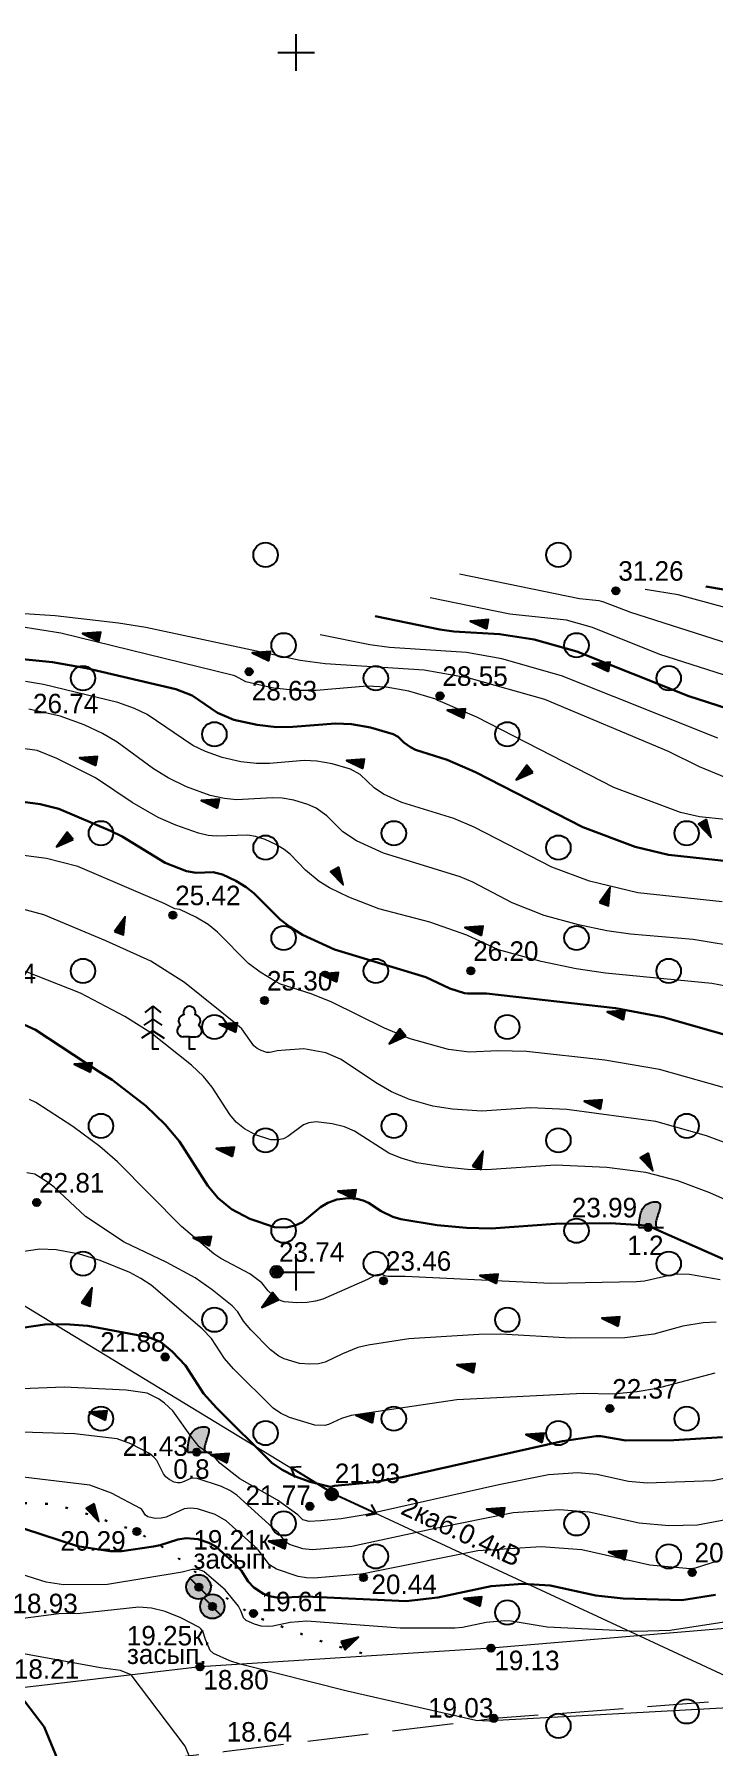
# Model space of a CAD drawing. Header units: feet. Extents: x 4395049 to 4395355, y 4911947 to 4912105.
# Drawn here: x 4395189.3 to 4395217.1, y 4912030.6 to 4912100.8 of the extents above; entities that cross this region are included whole.
import ezdxf
from ezdxf.enums import TextEntityAlignment as Align

# ---------------------------------------------------------------- set-up
doc = ezdxf.new("R2010")
doc.units = ezdxf.units.FT
doc.header["$MEASUREMENT"] = 0
doc.linetypes.add('g5_05x2', pattern=[3.5, 2.5, -1])
doc.linetypes.add('g5_366', pattern=[0.85, 0.1, -0.75])
doc.layers.get('0').update_dxf_attribs({"color": 10, "linetype": 'CONTINUOUS', "lineweight": 0})
for name, color, linetype in [('02_Сетка', 7, 'CONTINUOUS'), ('07_Объекты электропередачи', 7, 'CONTINUOUS'), ('10_Границы покрытий и угодий', 7, 'CONTINUOUS'), ('12_Рельеф', 7, 'CONTINUOUS'), ('13_Растительность', 7, 'CONTINUOUS'), ('19_Горизонтали', 7, 'CONTINUOUS'), ('44_Крышки колодцев', 7, 'CONTINUOUS'), ('61_Отметки высоты поверхности', 7, 'CONTINUOUS')]:
    doc.layers.add(name, color=color, linetype=linetype)
doc.styles.add('LIKE11', font='bm431.shx')
doc.styles.add('LIKE17', font='d431.shx')

# ---------------------------------------------------------------- blocks, each defined once
blk = doc.blocks.new('g5_346')
blk.add_hatch(color=0).paths.add_polyline_path([(-0.375, 0), (-0.369, 0.104), (-0.361, 0.21), (-0.353, 0.299), (-0.341, 0.389), (-0.328, 0.465), (-0.313, 0.536), (-0.295, 0.599), (-0.276, 0.655), (-0.253, 0.71), (-0.224, 0.764), (-0.188, 0.818), (-0.144, 0.87), (-0.104, 0.907), (-0.06, 0.94), (-0.01, 0.971), (0.039, 0.993), (0.092, 1.013), (0.153, 1.029), (0.218, 1.041), (0.265, 1.046), (0.312, 1.046), (0.366, 1.041), (0.408, 1.029), (0.443, 1.011), (0.469, 0.986), (0.478, 0.971), (0.49, 0.941), (0.495, 0.904), (0.496, 0.872), (0.492, 0.833), (0.482, 0.774), (0.466, 0.712), (0.449, 0.654), (0.432, 0.601), (0.417, 0.553), (0.396, 0.489), (0.372, 0.417), (0.356, 0.362), (0.343, 0.318), (0.331, 0.269), (0.321, 0.221), (0.316, 0.188), (0.313, 0.153), (0.312, 0.121), (0.314, 0.093), (0.32, 0.067), (0.328, 0.047), (0.338, 0.029), (0.352, 0.015), (0.368, 0.004), (0.375, 0)])
at = {"color": 0}
for points in [[(-0.375, 0), (-0.369, 0.104), (-0.361, 0.21), (-0.353, 0.299), (-0.341, 0.389), (-0.328, 0.465), (-0.313, 0.536), (-0.295, 0.599), (-0.276, 0.655), (-0.253, 0.71), (-0.224, 0.764), (-0.188, 0.818), (-0.144, 0.87), (-0.104, 0.907), (-0.06, 0.94), (-0.01, 0.971), (0.039, 0.993), (0.092, 1.013), (0.153, 1.029), (0.218, 1.041), (0.265, 1.046), (0.312, 1.046), (0.366, 1.041), (0.408, 1.029), (0.443, 1.011), (0.469, 0.986), (0.478, 0.971), (0.49, 0.941), (0.495, 0.904), (0.496, 0.872), (0.492, 0.833), (0.482, 0.774), (0.466, 0.712), (0.449, 0.654), (0.432, 0.601), (0.417, 0.553), (0.396, 0.489), (0.372, 0.417), (0.356, 0.362), (0.343, 0.318), (0.331, 0.269), (0.321, 0.221), (0.316, 0.188), (0.313, 0.153), (0.312, 0.121), (0.314, 0.093), (0.32, 0.067), (0.328, 0.047), (0.338, 0.029), (0.352, 0.015), (0.368, 0.004), (0.375, 0)], [(-0.375, 0), (0.375, 0)], [(0.375, 0), (0.625, 0)]]:
    blk.add_lwpolyline(points, dxfattribs=at)
blk = doc.blocks.new('g5_115_1')
at = {"color": 0}
for points in [[(0, 0), (2, 0)], [(1.647, -0.252), (2, 0), (1.647, 0.252)]]:
    blk.add_lwpolyline(points, dxfattribs=at)
blk = doc.blocks.new('g5_106_1a')
h = blk.add_hatch(color=255)
edge = h.paths.add_edge_path()
edge.add_arc((0, 0), 0.212, 0, 360)
at = {"color": 0}
blk.add_circle((0, 0), 0.25, dxfattribs=at)
blk = doc.blocks.new('g5_107_1a')
h = blk.add_hatch(color=0)
edge = h.paths.add_edge_path()
edge.add_arc((0, 0), 0.25, 0, 360)
at = {"color": 0}
blk.add_circle((0, 0), 0.25, dxfattribs=at)
blk = doc.blocks.new('g5_368')
at = {"color": 92}
blk.add_circle((0, 0), 0.5, dxfattribs=at)
blk = doc.blocks.new('g5_348a')
blk.add_hatch(color=0).paths.add_polyline_path([(0.75, 0), (0.649, 0.375), (0, 0)])
at = {"color": 0}
blk.add_lwpolyline([(0.75, 0), (0.649, 0.375), (0, 0)], close=True, dxfattribs=at)
blk = doc.blocks.new('g5_117')
h = blk.add_hatch(color=255)
h.paths.add_polyline_path([(-0.299, 0.352), (0.352, -0.299, 0.177899), (0.463, 0, 0.639215)])
h.paths.add_polyline_path([(-0.352, 0.299, 0.177899), (-0.463, 0, 0.639215), (0.299, -0.352)])
at = {"color": 0}
blk.add_lwpolyline([(0.354, -0.354), (-0.354, 0.354)], dxfattribs=at)
blk.add_circle((0, 0), 0.5, dxfattribs=at)
blk = doc.blocks.new('g5_330')
blk.add_hatch(color=0).paths.add_polyline_path([(-0.15, 0, 1), (0.15, 0, 1)])
at = {"color": 0}
blk.add_circle((0, 0), 0.15, dxfattribs=at)
blk = doc.blocks.new('g5_012')
at = {"color": 92}
for points in [[(0, -1.5), (0, 1.5)], [(-1.5, 0), (1.5, 0)]]:
    blk.add_lwpolyline(points, dxfattribs=at)
blk = doc.blocks.new('g5_367_3b')
at = {"color": 92}
for points in [[(-0.75, 1.75), (-1.074, 1.503)], [(-0.75, 1.75), (-0.426, 1.503)], [(-0.5, 0), (-0.75, 0), (-0.75, 1.75)], [(-0.75, 0.751), (-1.215, 0.443)], [(-0.75, 1.221), (-1.115, 0.973)], [(-0.75, 1.221), (-0.385, 0.973)], [(-0.75, 0.751), (-0.285, 0.443)], [(0.75, 0.497), (0.493, 0.497)], [(0.75, 0.497), (1.007, 0.497)], [(1, 0), (0.75, 0), (0.75, 0.497)]]:
    blk.add_lwpolyline(points, dxfattribs=at)
for centre, start, end in [((0.553, 1.158), 97.94065, 227.81966), ((0.75, 1.5), 90, 202.24196), ((0.75, 1.5), 337.75804, 90), ((0.947, 1.158), 312.18034, 82.05935), ((0.493, 0.747), 115.63459, 270), ((1.007, 0.747), 270, 64.36541)]:
    blk.add_arc(centre, 0.25, start, end, dxfattribs=at)

msp = doc.modelspace()

# ---------------------------------------------------------------- linework, layer by layer
at = {"layer": '07_Объекты электропередачи', "color": 9, "linetype": 'Continuous', "lineweight": 20, "flags": 128}
msp.add_lwpolyline([(4395100.521, 4912092.298), (4395110.854, 4912087.864), (4395173.279, 4912058.112), (4395201.484, 4912040.953), (4395242.36, 4912021.946)], dxfattribs=at)
at = {"layer": '10_Границы покрытий и угодий', "color": 7, "linetype": 'g5_05x2', "lineweight": 20, "flags": 128}
msp.add_lwpolyline([(4395088.242, 4912055.356), (4395088.585, 4912055.06), (4395091.268, 4912052.483), (4395096.49, 4912047.004), (4395099.21, 4912044.467), (4395102.965, 4912041.785), (4395108.194, 4912038.316), (4395109.18, 4912037.445), (4395110.371, 4912036.091), (4395111.108, 4912035.552), (4395111.767, 4912035.192), (4395111.981, 4912035.123), (4395112.293, 4912035.069), (4395112.753, 4912035.239), (4395113.061, 4912035.403), (4395113.957, 4912036.143), (4395114.874, 4912037.247), (4395115.512, 4912038.41), (4395116.341, 4912039.661), (4395117.15, 4912040.505), (4395117.83, 4912041.027), (4395118.332, 4912041.221), (4395119.047, 4912041.4), (4395119.934, 4912041.592), (4395120.72, 4912041.662), (4395122.917, 4912041.665), (4395124.848, 4912041.248), (4395127.389, 4912040.354), (4395130.264, 4912039.055), (4395138.199, 4912034.251), (4395142.518, 4912031.821), (4395145.811, 4912030.265), (4395149.753, 4912029.07), (4395155.237, 4912027.939), (4395159.778, 4912027.472), (4395165.978, 4912027.27), (4395173.407, 4912027.718), (4395183.469, 4912028.755), (4395197.054, 4912030.354), (4395208.097, 4912031.718), (4395217.938, 4912032.47), (4395226.253, 4912033.696), (4395229.01, 4912033.956), (4395233.674, 4912033.885), (4395236.239, 4912033.617), (4395237.078, 4912033.475), (4395239.042, 4912032.852), (4395241.654, 4912031.826)], dxfattribs=at)
at = {"layer": '10_Границы покрытий и угодий', "color": 7, "linetype": 'Continuous', "lineweight": 20, "flags": 128}
msp.add_lwpolyline([(4395242.393, 4912035.498), (4395241.01, 4912035.658), (4395240.022, 4912035.691), (4395238.169, 4912035.623), (4395236.773, 4912035.644), (4395229.865, 4912036.269), (4395227.581, 4912036.366), (4395223.745, 4912036.083), (4395218.549, 4912035.479), (4395207.984, 4912034.592), (4395196.059, 4912033.83), (4395182.954, 4912032.28)], dxfattribs=at)
at = {"layer": '13_Растительность', "color": 92, "linetype": 'g5_366', "lineweight": 30, "flags": 128}
msp.add_lwpolyline([(4395184.88, 4912033.841), (4395186.118, 4912036.286), (4395186.415, 4912037.311), (4395186.616, 4912038.758), (4395186.863, 4912039.458), (4395187.435, 4912040.326), (4395188.932, 4912040.543), (4395190.011, 4912040.504), (4395190.945, 4912040.261), (4395193.473, 4912039.375), (4395194.724, 4912038.625), (4395195.547, 4912037.992), (4395197.03, 4912036.727), (4395198.247, 4912035.919), (4395201.123, 4912034.837), (4395203.104, 4912034.28)], dxfattribs=at)
at = {"layer": '19_Горизонтали', "color": 32, "linetype": 'Continuous', "lineweight": 20, "flags": 128}
for points, elevation in [([(4395223.07, 4912074.052), (4395213.716, 4912077.049), (4395212.611, 4912077.475), (4395212.411, 4912077.528), (4395211.615, 4912077.612), (4395206.696, 4912078.621)], 31), ([(4395221.744, 4912073.139), (4395214.903, 4912075.331), (4395212.139, 4912076.436), (4395211.081, 4912076.733), (4395208.751, 4912076.98), (4395205.486, 4912077.649)], 30.5), ([(4395218.936, 4912076.881), (4395215.654, 4912077.766), (4395214.298, 4912077.994)], 31.5), ([(4395217.618, 4912070.263), (4395216.519, 4912070.72), (4395215.255, 4912071.355), (4395210.191, 4912073.474), (4395207.094, 4912074.349), (4395205.242, 4912074.681), (4395201.194, 4912074.946), (4395200.161, 4912075.082), (4395193.839, 4912076.427), (4395192.718, 4912076.608), (4395190.123, 4912076.907), (4395188.014, 4912077.048)], 29), ([(4395217.577, 4912068.56), (4395216.521, 4912068.666), (4395215.752, 4912068.853), (4395213.014, 4912069.873), (4395207.407, 4912072.758), (4395205.919, 4912073.398), (4395205.786, 4912073.444), (4395205.724, 4912073.491), (4395204.609, 4912073.822), (4395203.688, 4912073.984), (4395202.903, 4912074.022), (4395200.813, 4912073.849), (4395200.016, 4912073.847), (4395199.077, 4912073.95), (4395197.938, 4912074.202), (4395197.511, 4912074.441), (4395197.431, 4912074.47), (4395190.352, 4912076.198), (4395188.63, 4912076.475)], 28.5), ([(4395217.279, 4912071.895), (4395210.873, 4912074.455), (4395208.423, 4912075.143), (4395206.981, 4912075.403), (4395203.829, 4912075.609), (4395203.024, 4912075.715), (4395200.987, 4912076.133)], 29.5), ([(4395217.452, 4912065.182), (4395213.994, 4912065.554), (4395212.021, 4912066.034), (4395210.471, 4912066.611), (4395207.298, 4912068.244), (4395206.456, 4912068.607), (4395204.323, 4912069.262), (4395203.575, 4912069.602), (4395203.197, 4912069.858), (4395202.625, 4912070.406), (4395202.226, 4912070.619), (4395201.473, 4912070.843), (4395200.851, 4912070.952), (4395200.321, 4912070.977), (4395198.909, 4912070.861), (4395198.371, 4912070.86), (4395197.736, 4912070.929), (4395196.967, 4912071.099), (4395196.291, 4912071.347), (4395195.766, 4912071.599), (4395193.9, 4912072.865), (4395193.374, 4912073.111), (4395192.696, 4912073.351), (4395189.649, 4912074.095), (4395188.907, 4912074.214)], 27.5), ([(4395218.407, 4912063.288), (4395216.264, 4912063.642), (4395213.704, 4912063.856), (4395212.73, 4912063.998), (4395211.571, 4912064.242), (4395210.156, 4912064.625), (4395208.856, 4912065.139), (4395207.243, 4912065.987), (4395206.724, 4912066.211), (4395203.574, 4912067.179), (4395202.469, 4912067.681), (4395201.911, 4912068.059), (4395201.262, 4912068.712), (4395200.812, 4912069.024), (4395200.477, 4912069.183), (4395199.905, 4912069.353), (4395199.432, 4912069.436), (4395199.03, 4912069.455), (4395197.548, 4912069.366), (4395197.066, 4912069.418), (4395196.481, 4912069.548), (4395195.507, 4912069.905), (4395194.752, 4912070.268), (4395194.153, 4912070.633), (4395192.665, 4912071.731), (4395192.063, 4912072.091), (4395191.306, 4912072.445), (4395190.328, 4912072.791), (4395189.046, 4912073.083)], 27), ([(4395218.47, 4912061.566), (4395217.034, 4912061.843), (4395212.668, 4912062.266), (4395211.466, 4912062.442), (4395210.037, 4912062.742), (4395208.29, 4912063.215), (4395206.992, 4912063.815), (4395205.471, 4912064.347), (4395203.387, 4912064.898), (4395202.164, 4912065.373), (4395201.364, 4912065.761), (4395200.944, 4912066.018), (4395200.377, 4912066.489), (4395199.767, 4912067.124), (4395199.508, 4912067.329), (4395199.172, 4912067.536), (4395198.729, 4912067.747), (4395198.338, 4912067.863), (4395198.014, 4912067.92), (4395196.725, 4912067.872), (4395196.395, 4912067.908), (4395195.996, 4912067.997), (4395195.073, 4912068.323), (4395194.351, 4912068.638), (4395193.282, 4912069.261), (4395191.78, 4912070.266), (4395190.191, 4912071.057), (4395189.381, 4912071.388), (4395188.878, 4912071.465)], 26.5), ([(4395217.983, 4912057.436), (4395214.885, 4912058.319), (4395212.653, 4912058.696), (4395209.442, 4912059.048), (4395208.256, 4912059.073), (4395207.1, 4912059.019), (4395206.247, 4912059.13), (4395204.668, 4912059.568), (4395203.613, 4912060.008), (4395201.456, 4912061.075), (4395200.611, 4912061.414), (4395199.36, 4912061.818), (4395199.153, 4912061.919), (4395198.528, 4912062.302), (4395198.053, 4912062.662), (4395196.776, 4912063.948), (4395196.391, 4912064.253), (4395195.891, 4912064.561), (4395195.231, 4912064.875), (4395195.024, 4912064.894), (4395194.585, 4912065.125), (4395191.052, 4912066.637), (4395189.773, 4912066.964), (4395187.897, 4912067.207)], 25.5), ([(4395220.148, 4912054.351), (4395216.807, 4912055.59), (4395214.731, 4912056.182), (4395211.085, 4912056.67), (4395209.601, 4912056.737), (4395207.61, 4912056.608), (4395206.403, 4912056.681), (4395205.594, 4912056.811), (4395204.648, 4912057.084), (4395203.909, 4912057.401), (4395203.317, 4912057.743), (4395201.822, 4912058.734), (4395201.219, 4912058.991), (4395200.317, 4912059.159), (4395199.565, 4912059.109), (4395199.214, 4912059.081), (4395198.993, 4912059.027), (4395198.908, 4912059.009), (4395198.799, 4912059.012), (4395198.567, 4912059.09), (4395198.396, 4912059.18), (4395198.269, 4912059.283), (4395197.771, 4912059.977), (4395197.588, 4912060.15), (4395195.427, 4912061.884), (4395194.051, 4912062.751), (4395192.194, 4912063.588), (4395189.657, 4912064.648), (4395188.747, 4912064.897)], 25), ([(4395218.841, 4912052.417), (4395216.949, 4912053.261), (4395215.631, 4912053.744), (4395214.324, 4912054.098), (4395212.728, 4912054.291), (4395210.623, 4912054.386), (4395207.8, 4912054.205), (4395207.021, 4912054.22), (4395206.089, 4912054.308), (4395204.941, 4912054.491), (4395204.302, 4912054.676), (4395203.802, 4912054.89), (4395202.392, 4912055.791), (4395201.984, 4912055.965), (4395201.472, 4912056.093), (4395200.817, 4912056.163), (4395200.523, 4912056.124), (4395200.294, 4912056.042), (4395199.658, 4912055.561), (4395199.477, 4912055.473), (4395199.249, 4912055.426), (4395198.957, 4912055.434), (4395198.335, 4912055.642), (4395197.876, 4912055.884), (4395197.537, 4912056.16), (4395197.278, 4912056.469), (4395196.559, 4912057.587), (4395196.2, 4912058.021), (4395195.711, 4912058.485), (4395194.044, 4912059.823), (4395192.981, 4912060.492), (4395191.168, 4912061.447), (4395188.905, 4912062.33)], 24.5), ([(4395217.377, 4912049.689), (4395216.117, 4912049.912), (4395215.529, 4912049.918), (4395214.275, 4912049.642), (4395213.949, 4912049.609), (4395210.437, 4912049.539), (4395204.463, 4912049.832), (4395203.758, 4912049.832), (4395203.636, 4912049.853), (4395203.493, 4912049.919), (4395203.466, 4912049.922), (4395203.256, 4912049.882), (4395202.922, 4912049.708), (4395201.098, 4912048.905), (4395200.797, 4912048.811), (4395200.45, 4912048.756), (4395200.028, 4912048.746), (4395199.504, 4912048.788), (4395199.228, 4912048.886), (4395198.852, 4912049.242), (4395198.599, 4912049.564), (4395198.103, 4912049.938), (4395196.912, 4912050.565), (4395196.629, 4912050.763), (4395195.302, 4912051.874), (4395192.679, 4912054.526), (4395191.956, 4912055.156), (4395190.842, 4912055.975), (4395189.339, 4912056.961), (4395189.079, 4912057.08)], 23.5), ([(4395217.204, 4912047.953), (4395216.672, 4912047.933), (4395215.848, 4912047.788), (4395214.658, 4912047.465), (4395213.463, 4912047.308), (4395211.249, 4912047.298), (4395208.377, 4912047.461), (4395207.483, 4912047.448), (4395204.616, 4912047.278), (4395202.949, 4912047.017), (4395202.523, 4912046.914), (4395201.904, 4912046.661), (4395201.189, 4912046.317), (4395200.908, 4912046.253), (4395200.565, 4912046.23), (4395200.135, 4912046.26), (4395199.51, 4912046.449), (4395199.293, 4912046.557), (4395198.954, 4912046.819), (4395198.145, 4912047.644), (4395197.848, 4912047.999), (4395197.605, 4912048.382), (4395197.374, 4912048.627), (4395196.555, 4912049.285), (4395195.861, 4912049.767), (4395194.695, 4912050.401), (4395192.951, 4912051.24), (4395191.362, 4912052.285), (4395190.079, 4912053.491), (4395189.773, 4912053.716), (4395189.289, 4912054.02), (4395188.97, 4912054.078)], 23), ([(4395217.152, 4912045.861), (4395214.778, 4912045.244), (4395213.975, 4912045.105), (4395212.977, 4912045.006), (4395211.754, 4912045.034), (4395206.584, 4912044.774), (4395202.258, 4912044.133), (4395201.852, 4912044.013), (4395201.325, 4912043.761), (4395201.176, 4912043.727), (4395200.765, 4912043.731), (4395199.721, 4912044.047), (4395199.357, 4912044.228), (4395199.057, 4912044.432), (4395197.438, 4912046.046), (4395197.062, 4912046.466), (4395196.534, 4912047.281), (4395196.148, 4912047.69), (4395194.059, 4912049.469), (4395193.641, 4912049.749), (4395193.181, 4912049.999), (4395191.965, 4912050.48), (4395191.125, 4912050.746), (4395190.172, 4912050.924), (4395189.495, 4912050.947), (4395187.535, 4912050.657)], 22.5), ([(4395219.281, 4912041.918), (4395217.065, 4912041.449), (4395214.387, 4912041.359), (4395213.614, 4912041.426), (4395212.316, 4912041.718), (4395211.544, 4912041.774), (4395210.333, 4912041.701), (4395208.302, 4912041.293), (4395202.822, 4912040.057), (4395201.849, 4912039.89), (4395201.007, 4912039.81), (4395200.528, 4912039.779), (4395200.266, 4912039.854), (4395200.073, 4912040.054), (4395199.236, 4912040.664), (4395197.691, 4912041.536), (4395196.874, 4912042.171), (4395196.699, 4912042.381), (4395196.024, 4912042.85), (4395195.723, 4912043.234), (4395194.946, 4912044.326), (4395194.607, 4912044.636), (4395194.353, 4912044.817), (4395193.897, 4912045.044), (4395193.028, 4912045.17), (4395190.5, 4912045.293), (4395188.739, 4912045.221)], 21.5), ([(4395217.817, 4912039.897), (4395216.448, 4912039.629), (4395215.268, 4912039.605), (4395214.052, 4912039.712), (4395212.009, 4912040.171), (4395210.793, 4912040.26), (4395208.889, 4912040.144), (4395205.692, 4912039.503), (4395202.275, 4912038.76), (4395201.829, 4912038.718), (4395200.661, 4912038.622), (4395200.268, 4912038.664), (4395199.732, 4912038.84), (4395199.557, 4912038.955), (4395199.272, 4912039.326), (4395199.186, 4912039.407), (4395197.572, 4912040.86), (4395197.284, 4912041.052), (4395196.936, 4912041.226), (4395195.942, 4912041.554), (4395195.801, 4912041.565), (4395195.686, 4912041.551), (4395195.344, 4912041.398), (4395195.25, 4912041.374), (4395195.138, 4912041.372), (4395195.001, 4912041.4), (4395194.801, 4912041.507), (4395194.661, 4912041.622), (4395194.566, 4912041.744), (4395194.294, 4912042.283), (4395194.17, 4912042.425), (4395193.99, 4912042.569), (4395193.231, 4912042.972), (4395192.665, 4912043.177), (4395190.923, 4912043.385), (4395188.761, 4912043.452)], 21), ([(4395217.247, 4912038.165), (4395216.353, 4912037.876), (4395216.149, 4912037.852), (4395214.49, 4912037.997), (4395211.702, 4912038.624), (4395210.042, 4912038.745), (4395207.444, 4912038.588), (4395203.081, 4912037.712), (4395202.702, 4912037.629), (4395202.652, 4912037.625), (4395200.728, 4912037.468), (4395200.421, 4912037.48), (4395200.081, 4912037.536), (4395199.199, 4912037.827), (4395198.91, 4912038.016), (4395198.442, 4912038.627), (4395198.3, 4912038.76), (4395197.137, 4912039.807), (4395196.679, 4912040.071), (4395195.962, 4912040.307), (4395195.657, 4912040.331), (4395195.409, 4912040.301), (4395194.667, 4912039.97), (4395194.464, 4912039.919), (4395194.222, 4912039.915), (4395193.925, 4912039.974), (4395193.825, 4912040.04), (4395193.679, 4912040.278), (4395193.626, 4912040.32), (4395192.436, 4912040.952), (4395191.549, 4912041.274), (4395188.818, 4912041.599)], 20.5), ([(4395218.241, 4912035.774), (4395215.326, 4912035.318), (4395213.955, 4912035.272), (4395210.288, 4912035.461), (4395208.805, 4912035.706), (4395208.541, 4912035.716), (4395207.783, 4912035.644), (4395206.808, 4912035.44), (4395206.501, 4912035.413), (4395204.256, 4912035.413), (4395200.439, 4912035.697), (4395199.753, 4912035.65), (4395199.038, 4912035.494), (4395198.816, 4912035.477), (4395198.572, 4912035.5), (4395198.292, 4912035.579), (4395197.956, 4912035.728), (4395197.845, 4912035.837), (4395197.746, 4912036.103), (4395197.641, 4912036.31), (4395197.086, 4912036.982), (4395196.527, 4912037.466), (4395196.219, 4912037.732), (4395196.002, 4912037.813), (4395195.754, 4912037.82), (4395195.332, 4912037.704), (4395192.271, 4912037.204), (4395190.461, 4912037.196), (4395189.755, 4912037.301), (4395188.278, 4912037.761)], 19.5), ([(4395217.945, 4912032.166), (4395208.237, 4912031.625), (4395208.118, 4912031.613), (4395208.009, 4912031.601), (4395207.901, 4912031.606), (4395207.362, 4912031.627), (4395202.085, 4912032.826), (4395197.707, 4912033.935), (4395197.286, 4912034.075), (4395196.608, 4912034.38), (4395196.478, 4912034.493), (4395196.29, 4912034.949), (4395196.17, 4912035.289), (4395196.098, 4912035.382), (4395196.037, 4912035.435), (4395195.277, 4912035.841), (4395194.637, 4912036.097), (4395194.077, 4912036.23), (4395193.559, 4912036.268), (4395191.149, 4912036.019), (4395190.271, 4912035.996), (4395188.811, 4912035.811)], 19), ([(4395195.618, 4912030.185), (4395195.456, 4912030.572), (4395193.239, 4912033.497), (4395193.239, 4912033.497), (4395192.797, 4912033.674), (4395191.978, 4912033.787), (4395188.311, 4912034.463)], 18.5)]:
    msp.add_lwpolyline(points, dxfattribs=dict(at, elevation=elevation))
at = {"layer": '19_Горизонтали', "color": 32, "linetype": 'Continuous', "lineweight": 30, "flags": 128}
for points, elevation in [([(4395237.015, 4912068.774), (4395233.927, 4912071.256), (4395232.887, 4912072.008), (4395229.88, 4912073.992), (4395228.007, 4912074.978), (4395225.72, 4912075.878), (4395222.266, 4912077.061), (4395220.959, 4912077.404), (4395216.787, 4912078.106)], 32), ([(4395235.44, 4912064.899), (4395231.677, 4912067.371), (4395230.907, 4912067.981), (4395230.349, 4912068.321), (4395225.884, 4912070.311), (4395220.419, 4912072.227), (4395216.091, 4912073.613), (4395211.506, 4912075.446), (4395209.752, 4912075.938), (4395208.334, 4912076.165), (4395206.464, 4912076.271), (4395205.888, 4912076.347), (4395203.237, 4912076.891)], 30), ([(4395217.661, 4912066.852), (4395215.258, 4912067.11), (4395213.887, 4912067.444), (4395211.743, 4912068.242), (4395207.353, 4912070.501), (4395206.187, 4912071.002), (4395204.895, 4912071.42), (4395204.68, 4912071.523), (4395204.416, 4912071.718), (4395204.184, 4912071.944), (4395203.975, 4912072.055), (4395203.041, 4912072.333), (4395202.269, 4912072.468), (4395201.612, 4912072.5), (4395199.861, 4912072.355), (4395199.194, 4912072.353), (4395198.406, 4912072.439), (4395197.452, 4912072.651), (4395196.781, 4912072.93), (4395195.737, 4912073.638), (4395195.063, 4912073.91), (4395191.396, 4912074.771), (4395190.015, 4912075.007), (4395188.791, 4912075.137)], 28), ([(4395219.159, 4912059.282), (4395215.038, 4912060.457), (4395213.083, 4912060.827), (4395207.799, 4912061.426), (4395207.032, 4912061.428), (4395206.899, 4912061.449), (4395206.295, 4912061.633), (4395205.313, 4912062.092), (4395201.568, 4912063.236), (4395200.258, 4912063.84), (4395199.736, 4912064.16), (4395199.339, 4912064.461), (4395198.271, 4912065.536), (4395197.949, 4912065.791), (4395197.531, 4912066.048), (4395196.98, 4912066.311), (4395196.596, 4912066.404), (4395195.902, 4912066.378), (4395195.51, 4912066.445), (4395194.625, 4912066.79), (4395192.867, 4912067.87), (4395192.388, 4912068.091), (4395190.274, 4912068.995), (4395189.51, 4912069.191), (4395188.387, 4912069.336)], 26), ([(4395220.327, 4912049.29), (4395214.698, 4912051.78), (4395214.455, 4912051.898), (4395214.372, 4912051.913), (4395212.867, 4912052.02), (4395210.628, 4912051.991), (4395207.99, 4912051.801), (4395206.982, 4912051.821), (4395205.775, 4912051.935), (4395204.288, 4912052.172), (4395203.956, 4912052.268), (4395203.487, 4912052.5), (4395202.961, 4912052.849), (4395202.749, 4912052.939), (4395202.482, 4912053.006), (4395202.141, 4912053.043), (4395201.663, 4912052.979), (4395201.29, 4912052.845), (4395200.993, 4912052.664), (4395200.256, 4912052.062), (4395199.961, 4912051.919), (4395199.591, 4912051.842), (4395199.115, 4912051.855), (4395198.103, 4912052.194), (4395197.356, 4912052.589), (4395196.805, 4912053.038), (4395196.383, 4912053.54), (4395195.214, 4912055.359), (4395194.629, 4912056.065), (4395193.834, 4912056.821), (4395192.46, 4912057.895), (4395191.912, 4912058.234), (4395189.317, 4912059.934), (4395188.87, 4912060.141)], 24), ([(4395217.467, 4912043.246), (4395215.48, 4912043.117), (4395213.506, 4912043.112), (4395212.477, 4912043.281), (4395212.294, 4912043.289), (4395210.912, 4912043.084), (4395204.34, 4912041.602), (4395203.174, 4912041.401), (4395201.568, 4912041.248), (4395201.423, 4912041.2), (4395201.396, 4912041.202), (4395200.576, 4912041.417), (4395199.932, 4912041.646), (4395199.422, 4912041.898), (4395199.002, 4912042.185), (4395196.731, 4912044.448), (4395196.204, 4912045.037), (4395195.464, 4912046.179), (4395194.923, 4912046.753), (4395194.44, 4912047.15), (4395193.955, 4912047.342), (4395191.467, 4912047.805), (4395190.531, 4912047.878), (4395189.701, 4912047.867), (4395184.585, 4912047.11)], 22), ([(4395217.187, 4912036.781), (4395215.796, 4912036.563), (4395213.392, 4912036.631), (4395212.279, 4912036.756), (4395210.407, 4912037.157), (4395209.292, 4912037.231), (4395207.99, 4912037.141), (4395205.803, 4912036.664), (4395204.503, 4912036.52), (4395200.378, 4912036.713), (4395199.272, 4912036.654), (4395198.905, 4912036.726), (4395198.665, 4912036.814), (4395198.263, 4912037.076), (4395198.039, 4912037.332), (4395197.756, 4912037.76), (4395197.413, 4912038.113), (4395196.701, 4912038.754), (4395196.421, 4912038.916), (4395195.982, 4912039.06), (4395195.489, 4912039.099), (4395195.146, 4912039.041), (4395194.429, 4912038.81), (4395194.155, 4912038.762), (4395192.853, 4912038.568), (4395192.368, 4912038.576), (4395191.046, 4912038.771), (4395188.863, 4912039.489)], 20), ([(4395190.418, 4912029.573), (4395189.669, 4912031.362), (4395188.479, 4912032.933)], 18)]:
    msp.add_lwpolyline(points, dxfattribs=dict(at, elevation=elevation))

# ---------------------------------------------------------------- block references
at = {"layer": '02_Сетка', "linetype": 'Continuous', "lineweight": 20, "xscale": 0.5, "yscale": 0.5, "zscale": 0.5}
for p in [(4395200, 4912100), (4395200, 4912050)]:
    msp.add_blockref('g5_012', p, dxfattribs=at)
at = {"layer": '07_Объекты электропередачи', "color": 7, "linetype": 'Continuous', "lineweight": 20}
msp.add_blockref('g5_106_1a', (4395199.197, 4912050.021, 23.744), dxfattribs=at)
for name, p, rotation in [('g5_115_1', (4395201.484, 4912040.953), 148.6847827122449), ('g5_107_1a', (4395201.456, 4912040.9), 331.8733181422283), ('g5_115_1', (4395201.484, 4912040.953), 335.0618535348354)]:
    msp.add_blockref(name, p, dxfattribs=dict(at, rotation=rotation))
at = {"layer": '12_Рельеф', "color": 7, "lineweight": 20}
for p, rotation in [((4395207.134, 4912076.697), 334.2798211696657), ((4395191.244, 4912076.188), 334.2798211696657), ((4395198.201, 4912075.389), 334.2798211696657), ((4395212.124, 4912074.948), 334.2798211696657), ((4395206.193, 4912073.038), 334.2798211696657), ((4395191.115, 4912071.094), 334.2798211696657), ((4395202.055, 4912070.98), 334.2798211696657), ((4395209.012, 4912070.181), 24.27982116966568), ((4395196.106, 4912069.345), 334.2798211696657), ((4395217.004, 4912067.83), 104.2798211696657), ((4395190.174, 4912067.435), 24.27982116966568), ((4395201.926, 4912065.886), 104.2798211696657), ((4395212.866, 4912065.772), 234.2798211696657), ((4395192.994, 4912064.578), 234.2798211696657), ((4395206.917, 4912064.137), 334.2798211696657), ((4395200.985, 4912062.227), 334.2798211696657), ((4395196.847, 4912060.169), 334.2798211696657), ((4395212.737, 4912060.678), 334.2798211696657), ((4395203.805, 4912059.37), 24.27982116966568), ((4395190.898, 4912058.534), 334.2798211696657), ((4395211.796, 4912057.019), 334.2798211696657), ((4395196.719, 4912055.075), 334.2798211696657), ((4395207.658, 4912054.961), 234.2798211696657), ((4395214.616, 4912054.162), 104.2798211696657), ((4395201.709, 4912053.326), 334.2798211696657), ((4395195.777, 4912051.416), 334.2798211696657), ((4395207.53, 4912049.867), 334.2798211696657), ((4395191.639, 4912049.358), 234.2798211696657), ((4395198.597, 4912048.559), 24.27982116966568), ((4395212.52, 4912048.118), 334.2798211696657), ((4395206.588, 4912046.208), 334.2798211696657), ((4395191.511, 4912044.264), 334.2798211696657), ((4395202.45, 4912044.15), 334.2798211696657), ((4395209.408, 4912043.351), 334.2798211696657), ((4395196.501, 4912042.515), 334.2798211696657), ((4395191.914, 4912039.785), 104.2798211696657), ((4395207.804, 4912040.294), 334.2798211696657), ((4395198.871, 4912038.986), 334.2798211696657), ((4395212.794, 4912038.545), 334.2798211696657), ((4395206.863, 4912036.635), 334.2798211696657), ((4395202.554, 4912035.038), 193.6952457689692)]:
    msp.add_blockref('g5_348a', p, dxfattribs=dict(at, rotation=rotation))
at = {"layer": '12_Рельеф', "color": 7, "linetype": 'Continuous', "lineweight": 20}
for p in [(4395214.42, 4912051.843, 23.985), (4395195.925, 4912042.625, 21.43)]:
    msp.add_blockref('g5_346', p, dxfattribs=at)
at = {"layer": '13_Растительность', "color": 7, "linetype": 'Continuous', "lineweight": 20}
for p in [(4395198.745, 4912079.41), (4395210.745, 4912079.41), (4395199.485, 4912075.705), (4395211.485, 4912075.705), (4395191.265, 4912074.355), (4395203.265, 4912074.355), (4395215.265, 4912074.355), (4395196.65, 4912072.055), (4395208.65, 4912072.055), (4395192, 4912068), (4395204, 4912068), (4395216, 4912068), (4395198.745, 4912067.41), (4395210.745, 4912067.41), (4395199.485, 4912063.705), (4395211.485, 4912063.705), (4395191.265, 4912062.355), (4395203.265, 4912062.355), (4395215.265, 4912062.355), (4395196.65, 4912060.055), (4395208.65, 4912060.055), (4395192, 4912056), (4395204, 4912056), (4395216, 4912056), (4395198.745, 4912055.41), (4395210.745, 4912055.41), (4395199.485, 4912051.705), (4395211.485, 4912051.705), (4395191.265, 4912050.355), (4395203.265, 4912050.355), (4395215.265, 4912050.355), (4395196.65, 4912048.055), (4395208.65, 4912048.055), (4395192, 4912044), (4395204, 4912044), (4395216, 4912044), (4395198.745, 4912043.41), (4395210.745, 4912043.41), (4395199.485, 4912039.705), (4395211.485, 4912039.705), (4395203.265, 4912038.355), (4395215.265, 4912038.355), (4395208.65, 4912036.055), (4395216, 4912032), (4395210.745, 4912031.41)]:
    msp.add_blockref('g5_368', p, dxfattribs=at)
at = {"layer": '13_Растительность', "color": 92, "linetype": 'Continuous', "lineweight": 20}
msp.add_blockref('g5_367_3b', (4395194.877, 4912059.154, 24.5), dxfattribs=at)
at = {"layer": '44_Крышки колодцев', "color": 7, "linetype": 'Continuous', "lineweight": 20}
for p in [(4395195.997, 4912037.106), (4395196.564, 4912036.306)]:
    msp.add_blockref('g5_117', p, dxfattribs=at)
at = {"layer": '61_Отметки высоты поверхности', "color": 7, "linetype": 'Continuous', "lineweight": 20}
for p in [(4395213.1, 4912077.94, 31.259), (4395198.069, 4912074.62, 28.635), (4395205.893, 4912073.631, 28.549), (4395194.945, 4912064.64, 25.418), (4395207.155, 4912062.357, 26.196), (4395198.705, 4912061.14, 25.297), (4395189.368, 4912052.861, 22.811), (4395214.42, 4912051.843, 23.985), (4395199.197, 4912050.021, 23.744), (4395203.58, 4912049.653, 23.457), (4395194.63, 4912046.529, 21.881), (4395212.852, 4912044.414, 22.371), (4395195.925, 4912042.625, 21.43), (4395201.478, 4912040.873, 21.935), (4395200.557, 4912040.408, 21.773), (4395193.473, 4912039.375, 20.29), (4395202.755, 4912037.488, 20.437), (4395216.225, 4912037.7, 20.456), (4395196.013, 4912037.091, 19.21), (4395196.568, 4912036.301, 19.246), (4395198.247, 4912036.019, 19.608), (4395207.984, 4912034.592, 19.129), (4395196.059, 4912033.83, 18.796), (4395208.097, 4912031.718, 19.026)]:
    msp.add_blockref('g5_330', p, dxfattribs=at)

# ---------------------------------------------------------------- texts
at = {"layer": '07_Объекты электропередачи', "color": 7, "linetype": 'Continuous', "lineweight": 5, "style": 'LIKE11'}
msp.add_text('2каб.0.4кВ', height=0.8, rotation=335.10206, dxfattribs=at).set_placement((4395204.232, 4912040.115))
at = {"layer": '12_Рельеф', "color": 7, "lineweight": 5, "style": 'LIKE11'}
for s, p in [('1.2', (4395213.565, 4912051.106, 28.177)), ('0.8', (4395194.966, 4912041.937, 21.43))]:
    msp.add_text(s, height=0.8, dxfattribs=at).set_placement(p, align=Align.MIDDLE_LEFT)
at = {"layer": '61_Отметки высоты поверхности', "color": 7, "lineweight": 5, "style": 'LIKE17'}
for s, p in [('31.26', (4395213.198, 4912078.75, 31.259)), ('28.55', (4395205.991, 4912074.44, 28.549)), ('28.63', (4395198.18, 4912073.846, 28.635)), ('26.74', (4395189.215, 4912073.315, 26.744)), ('25.42', (4395195.043, 4912065.449, 25.418)), ('26.20', (4395207.253, 4912063.167, 26.196)), ('24.14', (4395186.666, 4912062.246, 24.145)), ('25.30', (4395198.803, 4912061.95, 25.297)), ('22.81', (4395189.466, 4912053.671, 22.811)), ('23.99', (4395211.292, 4912052.653, 23.985)), ('23.74', (4395199.295, 4912050.831, 23.744)), ('23.46', (4395203.678, 4912050.463, 23.457)), ('21.88', (4395191.974, 4912047.147, 21.881)), ('22.37', (4395212.95, 4912045.224, 22.371)), ('21.43', (4395192.887, 4912042.875, 21.43)), ('21.93', (4395201.582, 4912041.762, 21.935)), ('21.77', (4395197.92, 4912040.862, 21.773)), ('19.21к.', (4395195.787, 4912039.033, 19.21)), ('20.29', (4395190.337, 4912038.99, 20.29)), ('20.46', (4395216.323, 4912038.509, 20.456)), ('засып.', (4395195.791, 4912038.253, 19.21)), ('20.44', (4395203.085, 4912037.211, 20.437)), ('18.93', (4395188.373, 4912036.425, 18.927)), ('19.61', (4395198.58, 4912036.506, 19.608)), ('19.25к.', (4395193.058, 4912035.105, 19.246)), ('засып.', (4395193.065, 4912034.346, 19.21)), ('18.21', (4395188.433, 4912033.738, 18.214)), ('19.13', (4395208.117, 4912034.091, 19.129)), ('18.80', (4395196.195, 4912033.298, 18.796)), ('19.03', (4395205.403, 4912032.148, 19.026)), ('18.64', (4395197.152, 4912031.163, 18.638))]:
    msp.add_text(s, height=0.8, dxfattribs=at).set_placement(p, align=Align.MIDDLE_LEFT)

doc.saveas('drawing.dxf')
